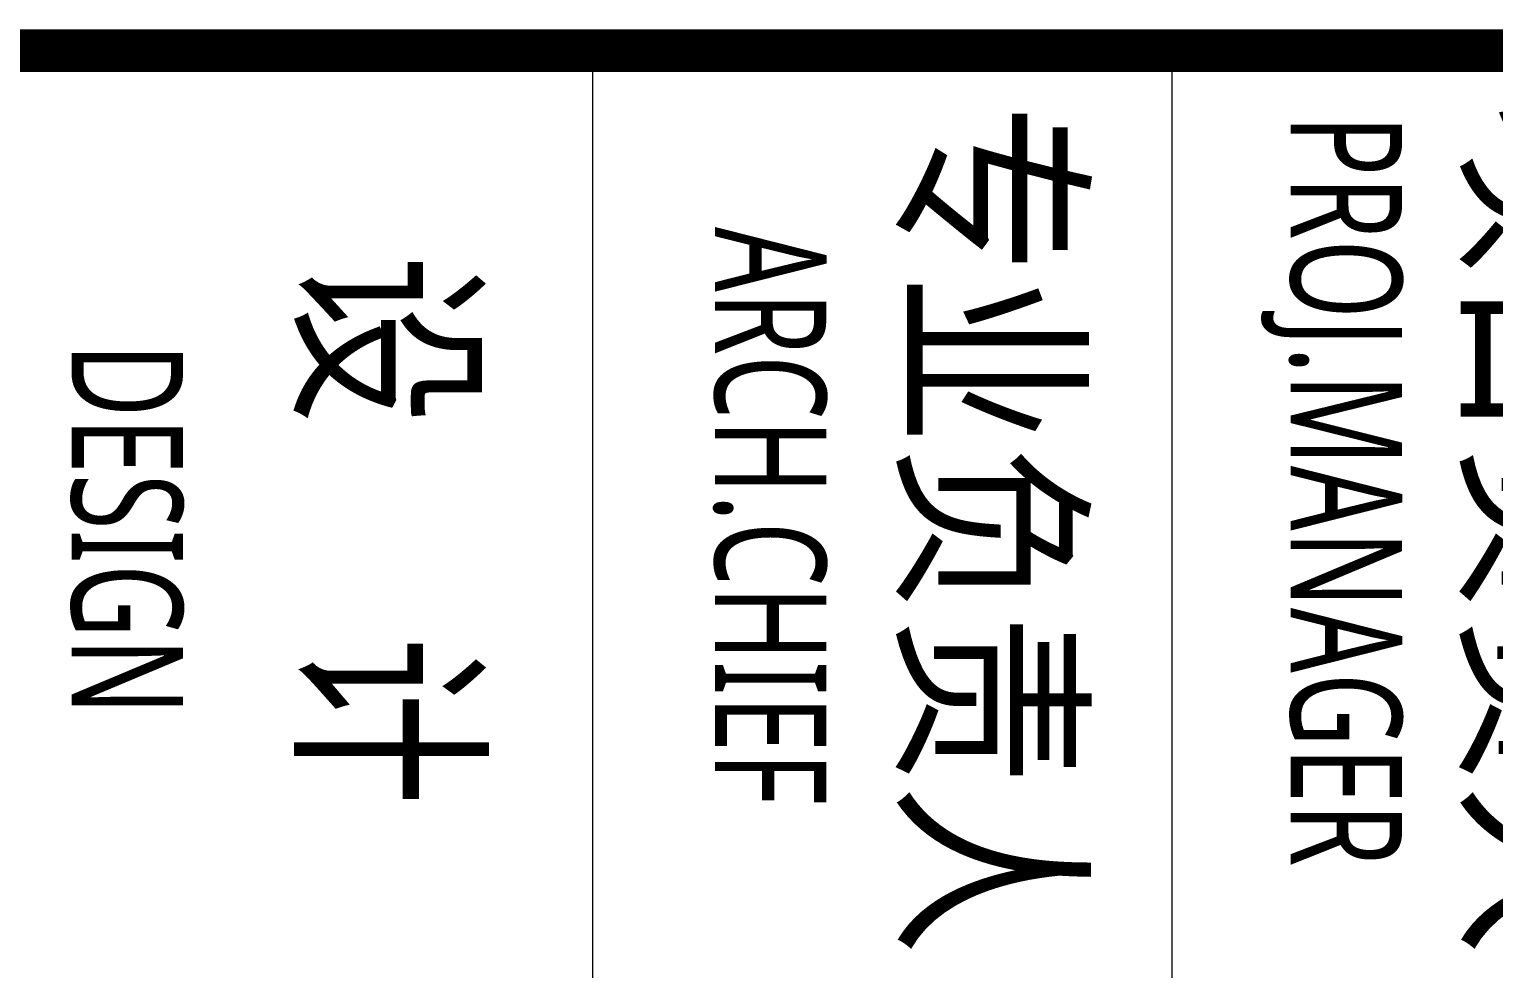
# Model space of a CAD drawing. Header units: inches. Extents: x -3733042 to -3450527, y 579159 to 997713.
# Drawn here: x -3717485 to -3712554, y 794536 to 797699 of the extents above; entities that cross this region are included whole.
import ezdxf
from ezdxf.enums import TextEntityAlignment as Align

# ---------------------------------------------------------------- set-up
doc = ezdxf.new("R2010")
doc.units = ezdxf.units.IN
doc.header["$LTSCALE"] = 1000
doc.header["$MEASUREMENT"] = 0
doc.layers.get('0').update_dxf_attribs({"lineweight": 18})
doc.layers.add('0-TK', color=4, linetype='Continuous', lineweight=18)
doc.layers.add('PUB_TITLE', color=153, linetype='Continuous', lineweight=18)
doc.styles.add('-黑体', font='', dxfattribs={"width": 0.7})
doc.styles.get('-黑体').set_extended_font_data('微软雅黑')

msp = doc.modelspace()

# ---------------------------------------------------------------- linework, layer by layer
at = {"layer": '0-TK'}
msp.add_lwpolyline([(-3730864.6, 797626.8, 144, 144, 0), (-3670864.6, 797626.8, 144, 144, 0)], format="xyseb", dxfattribs=at)
at = {"layer": 'PUB_TITLE'}
for p, q in [((-3715588.4, 797626.8), (-3715588.4, 791312.6)), ((-3713638.4, 797626.8), (-3713638.4, 791312.6))]:
    msp.add_line(p, q, dxfattribs=at)

# ---------------------------------------------------------------- texts
at = {"style": '-黑体'}
for s, height, width, p in [('专业负责人', 525, 0.8, (-3714247.1, 797446.8)), ('项目负责人', 525, 0.8, (-3712350.4, 797446.8)), ('PROJ.MANAGER', 375, 0.7, (-3713050.7, 797410.8)), ('ARCH.CHIEF', 375, 0.7, (-3714989.2, 797033.4)), ('DESIGN', 375, 0.7, (-3717155, 796642))]:
    msp.add_text(s, height=height, rotation=270, dxfattribs=dict(at, width=width)).set_placement(p, align=Align.MIDDLE_LEFT)
at = {"insert": (-3716303.3, 796940.5), "char_height": 525, "width": 2865.051, "attachment_point": 4, "rotation": 270, "style": '-黑体'}
msp.add_mtext('{\\W0.8;设     计}', dxfattribs=at)

doc.saveas('drawing.dxf')
